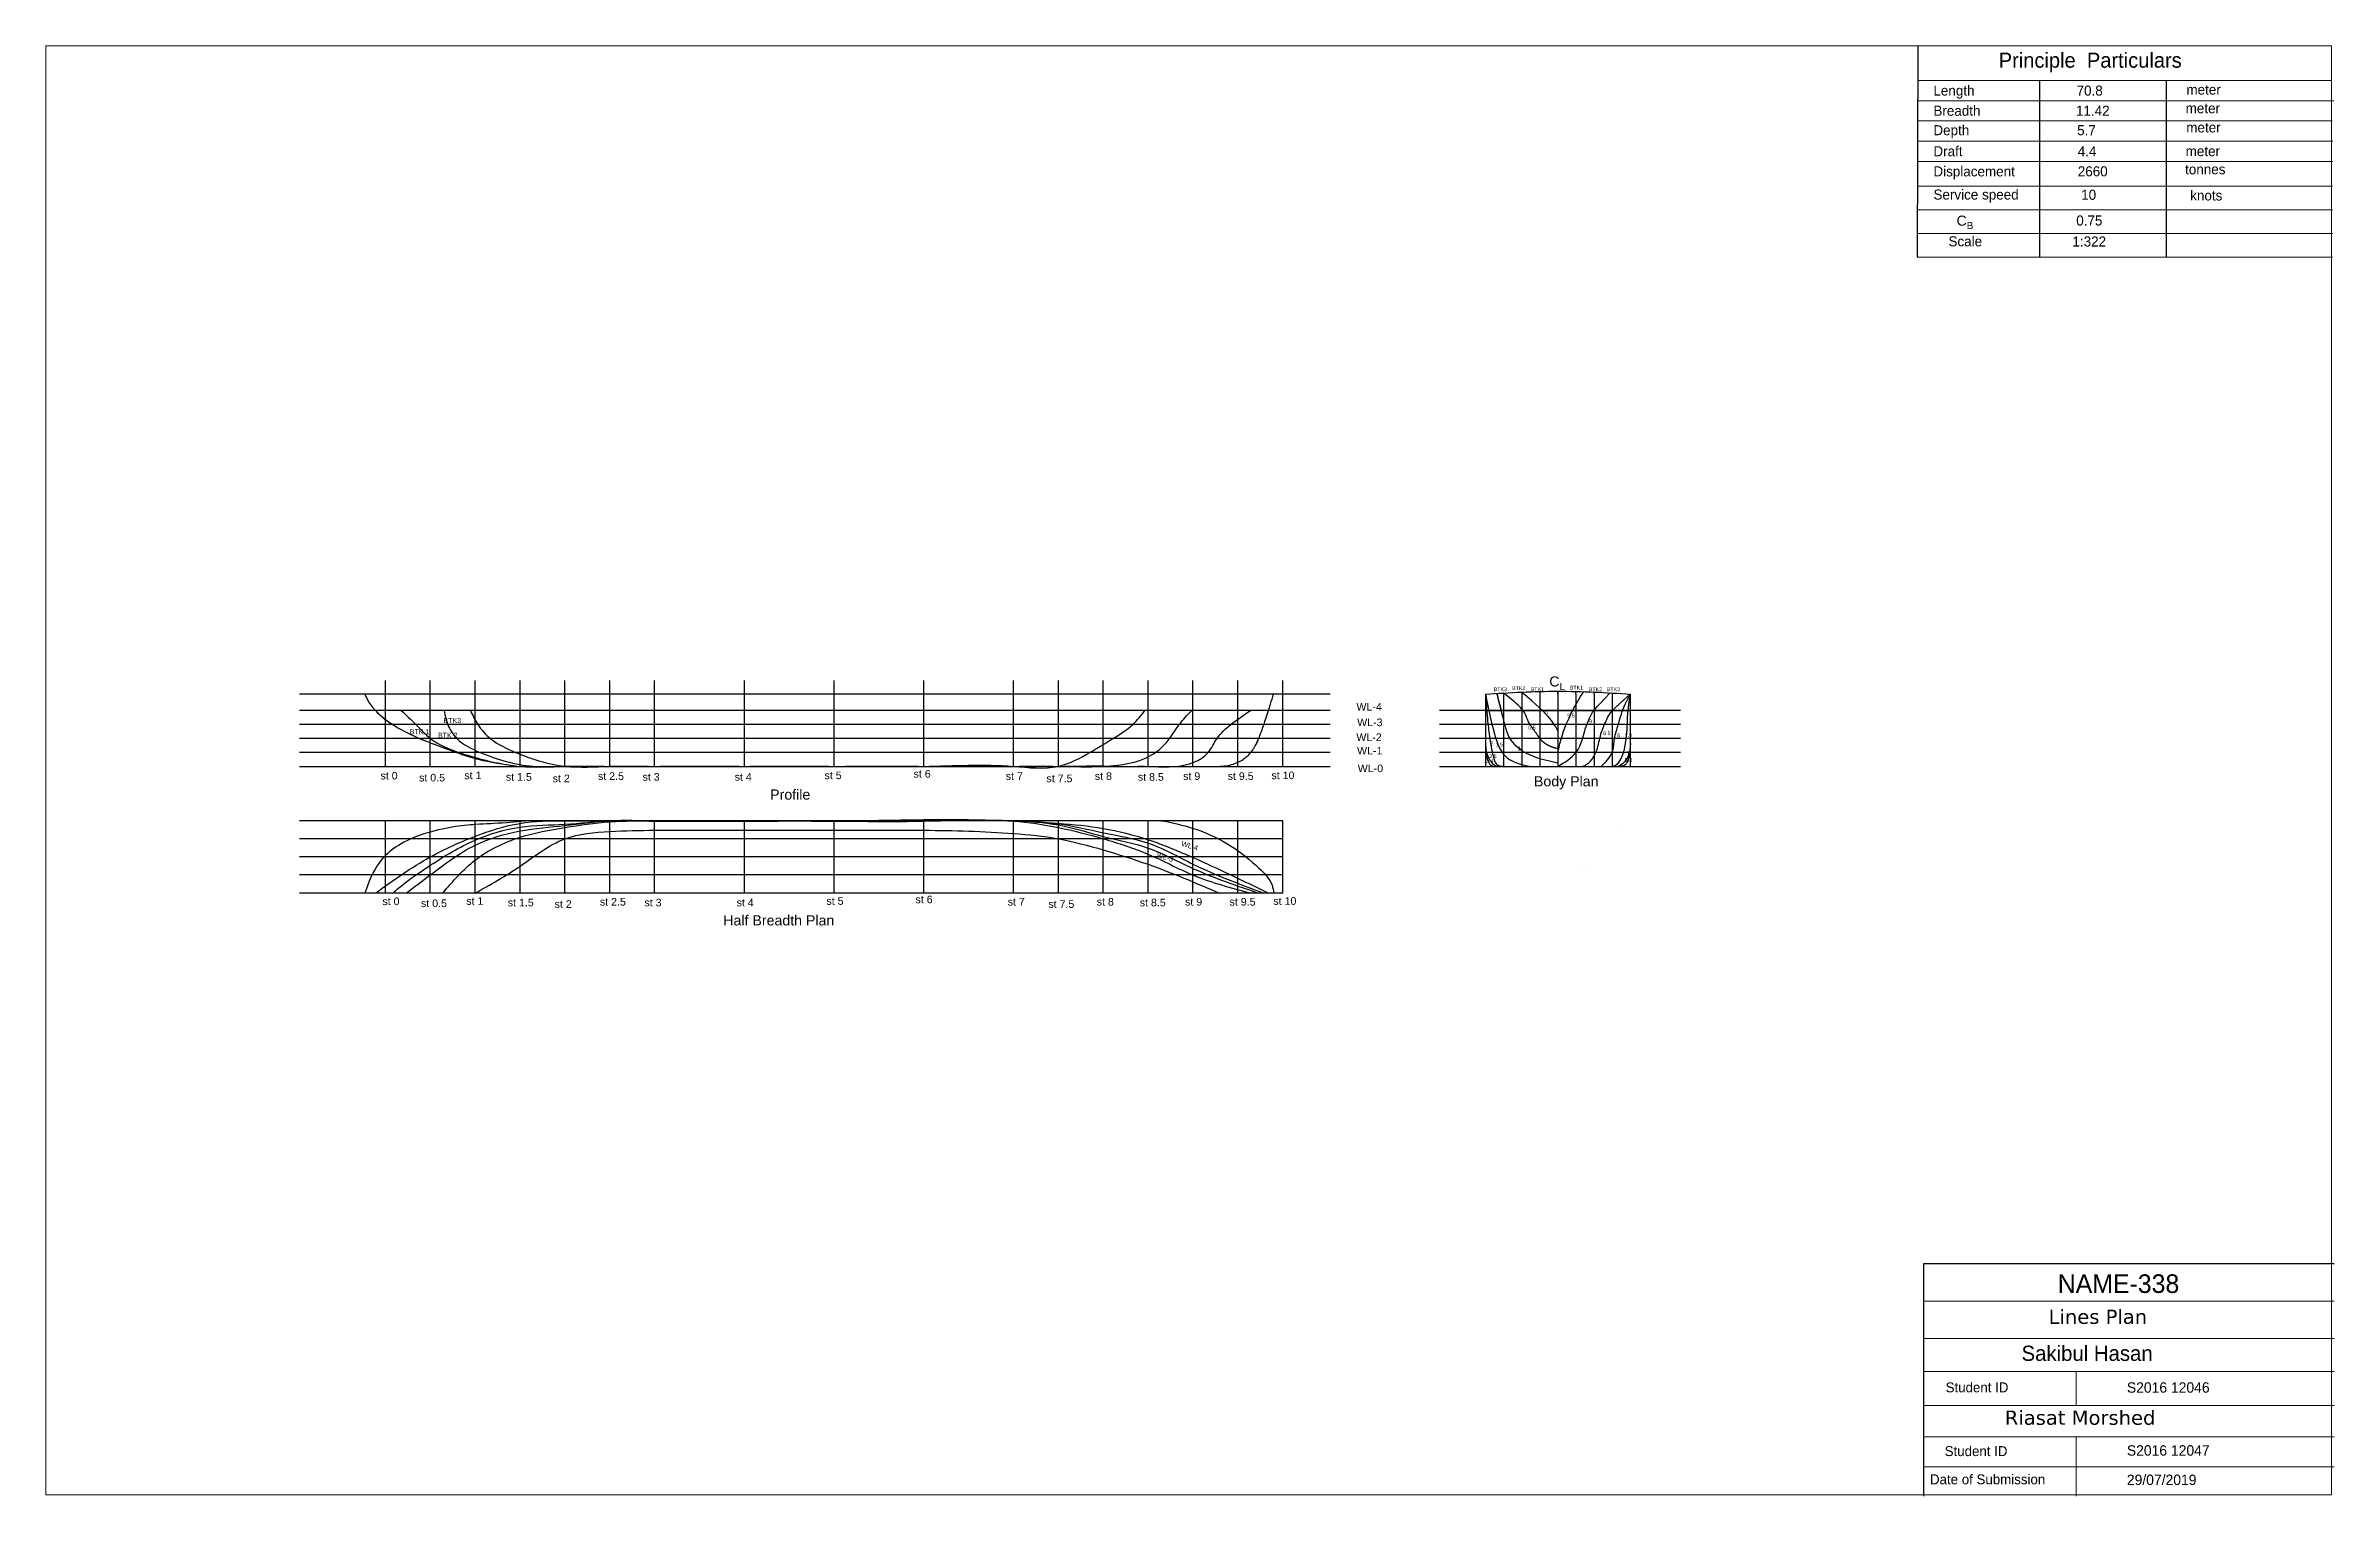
# Paper-space layout 'Layout1' of a CAD drawing. Header units: millimetres. Extents: x 2 to 404, y 1 to 256.
# The model-space entities are those that its viewports show. They can reach past a viewport. Long polylines and large blocks are cut down to what shows.
import ezdxf

# ---------------------------------------------------------------- set-up
doc = ezdxf.new("R2010")
doc.units = ezdxf.units.MM
doc.header["$MEASUREMENT"] = 0
doc.linetypes.add('CENTER', pattern=[50.8, 31.75, -6.35, 6.35, -6.35])
for name, color, linetype in [('Buttoks-loadline', 10, 'Continuous'), ('Layer1', 7, 'Continuous'), ('Sheet', 7, 'Continuous'), ('WL', 50, 'Continuous'), ('WL-4 HB', 1, 'Continuous')]:
    doc.layers.add(name, color=color, linetype=linetype)
doc.layers.add('hatch', color=8, linetype='Continuous', lineweight=9)
doc.layers.add('Text', color=5, linetype='Continuous', lineweight=13)
doc.styles.add('Annotative', font='arial.ttf')
doc.styles.add('MtXpl_Verdana', font='verdana.ttf')
doc.styles.get("Standard").update_dxf_attribs({"font": 'arial.ttf'})
doc.styles.add('T.Box-1', font='GOTHIC.TTF')

msp = doc.modelspace()

# ---------------------------------------------------------------- linework, layer by layer
for p, q in [((99314, 19640), (99314, 19868)), ((81338, 19640), (16, 19640)), ((100742, 19640), (100747, 19848)), ((102169, 19640), (102176, 19797)), ((63440, 9041), (63440, 9041)), ((104415, 9041), (104415, 9041)), ((63440, 8704), (63440, 8704)), ((101320, 5945), (101320, 5945))]:
    msp.add_line(p, q)
at = {"color": 0}
for p, q in [((93604, 19640), (93604, 13940)), ((99314, 19640), (99314, 13940)), ((105024, 19640), (105024, 13940)), ((16, 13940), (32301, 13940)), ((16, 13940), (81338, 13940)), ((89964, 13940), (108991, 13940)), ((93604, 13940), (105024, 13940))]:
    msp.add_line(p, q, dxfattribs=at)
at = {"color": 3}
for p, q in [((13880, 8425), (13880, 8425)), ((66720, 8222), (66720, 8222)), ((101604, 6230), (101604, 6230))]:
    msp.add_line(p, q, dxfattribs=at)
for points in [[(93604, 19640), (99314, 19868), (105024, 19640)], [(102718, 13940), (103597, 15040), (103787, 16140), (104078, 17240), (104415, 18340), (105024, 19640)]]:
    msp.add_spline(points, degree=3)
for points, knots in [([(5162, 19640), (5524, 18684), (7478, 16843), (11398, 15414), (13204, 14720), (14938, 14268), (17314, 13940), (35713, 13940), (54111, 13940), (72510, 13940), (72728, 13939), (72948, 13956), (73342, 14021), (73516, 14063), (73772, 14145), (73856, 14176), (73981, 14227), (74022, 14245), (74104, 14283), (74144, 14302), (74224, 14344), (74264, 14365), (74360, 14420), (74416, 14454), (74530, 14529), (74588, 14570), (74672, 14635), (74699, 14658), (74754, 14704), (74781, 14727), (74845, 14786), (74881, 14822), (75034, 14979), (75141, 15111), (75288, 15322), (75334, 15394), (75398, 15501), (75417, 15534), (75494, 15670), (75547, 15775), (75622, 15936), (75647, 15990), (75734, 16192), (75793, 16342), (75877, 16570), (75905, 16646), (75945, 16761), (75959, 16799), (75986, 16876), (75999, 16914), (76137, 17312), (76258, 17673), (76436, 18216), (76494, 18397), (76581, 18669), (76609, 18759), (76721, 19113), (76803, 19376), (76884, 19640)], [5208.3445939, 5208.3445939, 5208.3445939, 5208.3445939, 8044.0605719, 11899.9043438, 15317.2964531, 18668.4485098, 18668.4485098, 18668.4485098, 18669.4485098, 18669.4485098, 18669.4485098, 19216.196281, 19216.196281, 19656.278089, 19656.278089, 19876.318993, 19876.318993, 19986.339445, 19986.339445, 20096.359897, 20096.359897, 20206.380349, 20206.380349, 20365.1639064, 20365.1639064, 20535.6647513, 20535.6647513, 20620.9151737, 20620.9151737, 20706.1655961, 20706.1655961, 20827.7380572, 20827.7380572, 21222.8553685, 21222.8553685, 21420.4140242, 21420.4140242, 21508.0389896, 21508.0389896, 21778.0998813, 21778.0998813, 21913.1303272, 21913.1303272, 22277.8033959, 22277.8033959, 22460.1399303, 22460.1399303, 22551.3081975, 22551.3081975, 22642.4764647, 22642.4764647, 23501.2808183, 23501.2808183, 23930.6829952, 23930.6829952, 24145.3840836, 24145.3840836, 24767.3120224, 24767.3120224, 24767.3120224, 24767.3120224]), ([(6007, 18340), (6378, 17946), (8026, 16643), (11399, 15413), (13204, 14719), (14939, 14267), (17315, 13940), (35714, 13940), (54112, 13940), (72511, 13940), (72729, 13939), (72949, 13956), (73343, 14021), (73517, 14062), (73772, 14144), (73857, 14175), (73981, 14226), (74023, 14244), (74104, 14282), (74145, 14302), (74225, 14343), (74265, 14364), (74361, 14419), (74417, 14453), (74531, 14528), (74588, 14569), (74672, 14635), (74700, 14657), (74754, 14703), (74781, 14727), (74845, 14785), (74882, 14821), (75035, 14978), (75142, 15111), (75288, 15321), (75335, 15393), (75399, 15500), (75418, 15533), (75494, 15669), (75548, 15774), (75623, 15935), (75647, 15989), (75735, 16191), (75794, 16342), (75878, 16569), (75906, 16646), (75946, 16760), (75960, 16798), (75986, 16875), (76000, 16913), (76138, 17312), (76259, 17672), (76411, 18136), (76444, 18238), (76476, 18340)], [6620.1615279, 6620.1615279, 6620.1615279, 6620.1615279, 8044.0605719, 11899.9043438, 15317.2964531, 18668.4485098, 18668.4485098, 18668.4485098, 18669.4485098, 18669.4485098, 18669.4485098, 19216.196281, 19216.196281, 19656.278089, 19656.278089, 19876.318993, 19876.318993, 19986.339445, 19986.339445, 20096.359897, 20096.359897, 20206.380349, 20206.380349, 20365.1639064, 20365.1639064, 20535.6647513, 20535.6647513, 20620.9151737, 20620.9151737, 20706.1655961, 20706.1655961, 20827.7380572, 20827.7380572, 21222.8553685, 21222.8553685, 21420.4140242, 21420.4140242, 21508.0389896, 21508.0389896, 21778.0998813, 21778.0998813, 21913.1303272, 21913.1303272, 22277.8033959, 22277.8033959, 22460.1399303, 22460.1399303, 22551.3081975, 22551.3081975, 22642.4764647, 22642.4764647, 23501.2808183, 23501.2808183, 23743.4841258, 23743.4841258, 23743.4841258, 23743.4841258])]:
    msp.add_open_spline(points, degree=3, knots=knots)
at = {"color": 0}
for points in [[(8043, 18340), (9200, 17240), (10340, 16140), (12596, 15040), (16386, 14074), (17420, 13940), (20960, 13940), (24500, 13940), (28040, 13940), (35120, 13940), (42200, 13940), (49280, 13940), (56360, 13940), (59900, 13940), (63440, 13967), (64773, 13938), (65909, 13938), (66980, 13940), (69193, 13940), (71721, 15040), (72422, 16140), (73511, 17240), (75057, 18340)], [(11435, 18340), (11716, 17240), (12430, 16140), (14272, 15040), (18425, 13951), (20960, 13951), (24416, 13938), (28040, 13940), (35120, 13940), (42200, 13940), (49280, 13940), (56360, 13940), (59900, 13940), (63440, 13940), (67559, 15040), (68672, 16140), (69442, 17240), (70420, 18340)], [(13508, 18340), (14090, 17240), (15073, 16140), (17065, 15040), (20960, 13951), (24500, 13941), (28040, 13940), (35120, 13940), (42200, 13940), (49280, 13940), (56360, 13940), (59900, 13940), (62387, 15040), (64224, 16140), (65778, 17240), (66720, 18340)], [(99314, 15040), (99586, 16140), (100480, 18340), (101330, 19831)], [(8436, 3940), (10340, 5367), (13880, 7719), (17420, 8840), (20960, 9275), (24500, 9650), (28040, 9650), (28429, 9644), (31204, 9637), (35120, 9650), (42200, 9650), (56360, 9650), (59900, 9315), (63440, 8413), (66980, 7492), (70520, 5886), (75712, 3940)], [(11327, 3940), (13880, 6544), (17420, 8340), (20960, 9115), (24500, 9571), (28040, 9619), (35120, 9619), (42200, 9619), (49280, 9619), (56360, 9619), (59900, 9115), (63440, 8222), (66980, 7007), (70520, 5367), (75080, 3940)], [(13880, 3940), (17420, 6063), (20960, 8222), (24500, 8804), (28040, 8900), (35120, 8900), (42200, 8900), (49280, 8900), (56360, 8643), (59900, 8223), (63440, 7344), (66980, 6209), (72603, 3940)]]:
    msp.add_spline(points, degree=3, dxfattribs=at)
for points, degree, knots in [([(99314, 14188), (98412, 14381), (96970, 14690), (95486, 15953), (95130, 17232), (94944, 17964), (94500, 19693), (94500, 19693), (94830, 18340)], 3, [0, 0, 0, 0, 2740.5022176, 4384.8719025, 5492.8217479, 6647.4961931, 6659.027689, 6661.3292475, 6661.3292475, 6661.3292475, 6661.3292475]), ([(99314, 15323), (98438, 15522), (97887, 16140), (97244, 17061), (96951, 17528), (96341, 18812), (95027, 19724)], 2, [0, 0, 0, 2831.7468228, 3650.0031989, 3769.219313, 3951.4057295, 4108.839808, 4108.839808, 4108.839808]), ([(100742, 13928), (100919, 13921), (101628, 13897), (102424, 14974), (102612, 16384), (103073, 17414), (103254, 17870), (103597, 18340), (105024, 19640)], 3, [0, 0, 0, 0, 517.7268677, 2073.6590443, 3397.781731, 4830.6137591, 5583.909445, 5760.6092768, 5760.6092768, 5760.6092768, 5760.6092768]), ([(103597, 13940), (104379, 14072), (104762, 16223), (104812, 17688), (104827, 18340), (105024, 19640)], 3, [379.2220026, 379.2220026, 379.2220026, 379.2220026, 2899.416161, 5015.3128631, 6436.2410014, 6436.2410014, 6436.2410014, 6436.2410014])]:
    msp.add_open_spline(points, degree=degree, knots=knots, dxfattribs=at)
msp.add_open_spline([(99314, 16762), (99027, 17240), (98844, 17813), (96452, 19797)], degree=3, dxfattribs=at)
at = {"color": 7, "true_color": 0xffffff}
msp.add_open_spline([(99314, 13940), (99853, 14260), (101108, 15004), (101399, 16934), (101927, 17995), (102120, 18340), (103438, 19733)], degree=3, knots=[0, 0, 0, 0, 1802.1928317, 4193.0754948, 5379.9251742, 5741.7311531, 5741.7311531, 5741.7311531, 5741.7311531], dxfattribs=at)
at = {"color": 0, "lineweight": -2}
for points, knots in [([(18804, 9650), (17923, 9650), (15882, 9420), (13880, 9387), (10340, 9003), (6800, 7368), (5667, 5367), (5162, 3940)], [0, 0, 0, 0, 2748.6969189, 6456.9241694, 11429.398119, 15199.713295, 16844.8821779, 16844.8821779, 16844.8821779, 16844.8821779]), ([(68003, 9650), (68664, 9554), (72147, 8776), (74764, 6891), (76719, 4965), (76862, 4148), (76884, 3940)], [5053.9638624, 5053.9638624, 5053.9638624, 5053.9638624, 7625.5241853, 13138.0119447, 14804.5297187, 15383.6864555, 15383.6864555, 15383.6864555, 15383.6864555])]:
    msp.add_open_spline(points, degree=3, knots=knots, dxfattribs=at)
at = {"color": 7, "true_color": 0xffffff}
for points in [[(6007, 3940), (10340, 6795), (13880, 8425), (17420, 9440), (20960, 9650), (24500, 9650), (28040, 9650), (35120, 9650), (42200, 9650), (49280, 9650), (56360, 9650), (59900, 9452), (63440, 9041), (66980, 8154), (70520, 6745), (76476, 3940)], [(7363, 3940), (8345, 4738), (10340, 6135), (13880, 8122), (17420, 9140), (20960, 9375), (24500, 9650), (28040, 9650), (35120, 9650), (42200, 9650), (49280, 9650), (56360, 9650), (59900, 9411), (63440, 8704), (66980, 7884), (70520, 6230), (76112, 3940)]]:
    msp.add_spline(points, degree=3, dxfattribs=at)
at = {"layer": 'Buttoks-loadline', "color": 0}
for p, q in [((99314, 19868), (99314, 13940)), ((93604, 18340), (105024, 18340)), ((95027, 19724), (95032, 13940)), ((96459, 19791), (96459, 13940)), ((97881, 19848), (97887, 13940)), ((100742, 19640), (100742, 13940)), ((102169, 19640), (102169, 13940)), ((103601, 19724), (103597, 13940))]:
    msp.add_line(p, q, dxfattribs=at)
at = {"layer": 'WL', "color": 0}
for p, q in [((6800, 13940), (6800, 20713)), ((10340, 13940), (10340, 20713)), ((13880, 13940), (13880, 20713)), ((17420, 13940), (17420, 20713)), ((20960, 13940), (20960, 20713)), ((24500, 13940), (24500, 20713)), ((28040, 13940), (28040, 20713)), ((35120, 13940), (35120, 20713)), ((42200, 13940), (42200, 20713)), ((49280, 13940), (49280, 20713)), ((56360, 13940), (56360, 20713)), ((56360, 13940), (56360, 20713)), ((59900, 13940), (59900, 20713)), ((63440, 13940), (63440, 20713)), ((66980, 13940), (66980, 20713)), ((70520, 13940), (70520, 20713)), ((74060, 13940), (74060, 20713)), ((77600, 13940), (77600, 20713)), ((81338, 18340), (16, 18340)), ((108991, 18340), (89964, 18340)), ((81338, 17240), (16, 17240)), ((108991, 17240), (89964, 17240)), ((81338, 16140), (16, 16140)), ((81338, 15040), (16, 15040)), ((108991, 16140), (89964, 16140)), ((108991, 15040), (89964, 15040)), ((77600, 9650), (16, 9650)), ((6800, 3940), (6800, 9650)), ((10340, 3940), (10340, 9650)), ((13880, 3940), (13880, 9650)), ((17420, 3940), (17420, 9650)), ((20960, 3940), (20960, 9650)), ((24500, 3940), (24500, 9650)), ((28040, 3940), (28040, 9650)), ((35120, 3940), (35120, 9650)), ((42200, 3940), (42200, 9650)), ((49280, 3940), (49280, 9650)), ((56360, 3940), (56360, 9650)), ((56360, 3940), (56360, 9650)), ((59900, 3940), (59900, 9650)), ((63440, 3940), (63440, 9650)), ((66980, 3940), (66980, 9650)), ((70520, 3940), (70520, 9650)), ((74060, 3940), (74060, 9650)), ((77600, 3940), (77600, 9650)), ((77600, 8222), (16, 8222)), ((77600, 6795), (16, 6795)), ((77600, 5367), (16, 5367)), ((77600, 3940), (16, 3940))]:
    msp.add_line(p, q, dxfattribs=at)
for points, knots in [([(93604, 18340), (93603, 17975), (93602, 17244), (93614, 16076), (93564, 15006), (93885, 14055), (94194, 13940), (94414, 13941)], [0, 0, 0, 0, 1100, 2200, 3448.2108651, 4539.3273563, 4782.5985924, 4782.5985924, 4782.5985924, 4782.5985924]), ([(93604, 18340), (93604, 17974), (93603, 17240), (93610, 16128), (93579, 14938), (94105, 14149), (94450, 13940), (94558, 13949), (94703, 13943), (94855, 13940)], [0, 0, 0, 0, 1100, 2200, 3336.7087726, 4669.4795874, 4896.0719896, 5083.9597248, 5184.5301924, 5184.5301924, 5184.5301924, 5184.5301924]), ([(93604, 19640), (93917, 17973), (94121, 17239), (94392, 16123), (95035, 14471), (96231, 14079), (97140, 13940)], [0, 0, 0, 0, 1140.1754251, 2280.3508502, 3488.6554476, 6169.4508929, 6169.4508929, 6169.4508929, 6169.4508929]), ([(93604, 19640), (93716, 17976), (93791, 17240), (93964, 15895), (94155, 14962), (94155, 14962), (94328, 14254), (94466, 14029), (94777, 13959), (94932, 13946), (95031, 13940)], [0, 0, 0, 0, 1142.8473214, 2260.8813101, 3011.7045801, 3378.9152989, 3400.8664004, 4587.2198962, 4878.0002036, 4987.2519725, 4987.2519725, 4987.2519725, 4987.2519725]), ([(105024, 18340), (105025, 17974), (105026, 17240), (105018, 16128), (105049, 14938), (104557, 14200), (104227, 13995), (104018, 13940)], [0, 0, 0, 0, 1100, 2200, 3336.7087726, 4669.4795874, 5174.2418528, 5174.2418528, 5174.2418528, 5174.2418528]), ([(105024, 18340), (105025, 17975), (105027, 17244), (105014, 16076), (105065, 15006), (104743, 14055), (104435, 13940), (104215, 13941)], [0, 0, 0, 0, 1100, 2200, 3448.2108651, 4539.3273563, 4782.5985924, 4782.5985924, 4782.5985924, 4782.5985924])]:
    msp.add_open_spline(points, degree=3, knots=knots, dxfattribs=at)

# ---------------------------------------------------------------- texts
at = {"layer": 'Buttoks-loadline', "color": 0, "attachment_point": 1}
for s, width, heights, insert, char_height in [('BTK3', 800, [0], (94243, 20171), 300), ('BTK2', 800, [0], (95710, 20258), 300), ('BTK1', 800, [0], (97172, 20171), 300), ('\\A1;C{\\H0.7x;\\S^ L;}', 1391.88, [0], (98638, 21037), 800), ('BTK1', 800, [301], (100254, 20298), 300), ('BTK2', 800, [0], (101757, 20171), 300), ('BTK3', 800, [0], (103171, 20171), 300), ('Body Plan', 11303.74, [0], (97424, 13159), 800), ('Profile', 1391.88, [0], (37156, 12114), 800), ('Half Breadth Plan', 18887.31, [828], (33459, 2188), 800)]:
    msp.add_mtext_dynamic_manual_height_columns(s, width=width, gutter_width=1, heights=heights, dxfattribs=dict(at, insert=insert, char_height=char_height))
at = {"layer": 'WL', "color": 0, "char_height": 600, "width": 4945.18, "attachment_point": 1, "style": 'Annotative'}
for s, insert in [(' WL-4', (83186, 18939)), ('WL-2', (83410, 16538)), (' WL-3', (83242, 17711)), ('WL-1', (83466, 15477)), ('st 0', (6410, 13506)), ('st 0.5', (9452, 13348)), ('st 1', (13027, 13529)), ('st 1.5', (16299, 13408)), ('st 2', (19995, 13287)), ('st 2.5', (23570, 13469)), ('st 3', (27084, 13408)), ('st 4', (34356, 13408)), ('st 5', (41445, 13529)), ('st 6', (48474, 13650)), ('st 7', (55745, 13469)), ('st 7.5', (58957, 13287)), ('st 8', (62774, 13469)), ('st 8.5', (66167, 13408)), ('st 9', (69742, 13469)), ('st 9.5', (73257, 13469)), ('st 10', (76710, 13529)), ('WL-0', (83522, 14081)), ('st 1', (13177, 3615)), ('st 5', (41596, 3615)), ('st 6', (48624, 3737)), ('st 10', (76861, 3615)), ('st 0', (6561, 3592)), ('st 0.5', (9602, 3434)), ('st 1.5', (16449, 3494)), ('st 2', (20145, 3373)), ('st 2.5', (23720, 3555)), ('st 3', (27235, 3494)), ('st 4', (34506, 3494)), ('st 7', (55896, 3555)), ('st 7.5', (59107, 3373)), ('st 8', (62924, 3555)), ('st 8.5', (66318, 3494)), ('st 9', (69893, 3555)), ('st 9.5', (73407, 3555))]:
    msp.add_mtext(s, dxfattribs=dict(at, insert=insert))
at = {"layer": 'WL', "color": 0, "attachment_point": 1}
for s, width, insert, char_height in [('0', 306.88, (98305, 18340), 300), ('9.5', 306.88, (100059, 18095), 300), ('0.5', 306.88, (96980, 17146), 300), ('9', 306.88, (101764, 17637), 300), ('8.5', 306.88, (102891, 16700), 300), ('8', 306.88, (103991, 16532), 300), ('7.5', 306.88, (104584, 16575), 300), ('3-4', 306.88, (93626, 14536), 300), ('2.5', 306.88, (93897, 14885), 300), ('2', 306.88, (93973, 15902), 300), ('1.5', 306.88, (94402, 15809), 300), ('1', 306.88, (96145, 15513), 300), ('5-6', 306.88, (104583, 14595), 300), ('7', 306.88, (104761, 15163), 300), ('St 0', 6004.84, (2864, 12682), 0.2), ('St 0', 6004.84, (3015, 2768), 0.2)]:
    msp.add_mtext_dynamic_manual_height_columns(s, width=width, gutter_width=1, heights=[0], dxfattribs=dict(at, insert=insert, char_height=char_height))
at = {"layer": 'WL', "color": 0, "char_height": 400, "width": 4945.18, "attachment_point": 1, "rotation": 343.14616, "style": 'Annotative'}
for s, insert in [('WL-4', (69685, 8059)), ('WL-3', (67735, 7165))]:
    msp.add_mtext(s, dxfattribs=dict(at, insert=insert))
at = {"layer": 'WL-4 HB', "color": 0, "char_height": 400, "attachment_point": 1}
for s, insert in [('BTK 1', (8708, 16875)), ('BTK 2', (10940, 16590)), ('BTK3', (11374, 17754))]:
    msp.add_mtext_dynamic_manual_height_columns(s, width=28972.45, gutter_width=1, heights=[0], dxfattribs=dict(at, insert=insert))

psp = doc.layouts.get("Layout1")

# ---------------------------------------------------------------- linework, layer by layer
for p, q in [((352.69, 250.21), (352.69, 219.19)), ((374.95, 250.21), (374.95, 219.19)), ((352.69, 227.51), (352.69, 227.51))]:
    psp.add_line(p, q)
at = {"layer": 'hatch', "color": 0, "linetype": 'ByBlock'}
for p, q in [((404.03, 250.21), (331.33, 250.21)), ((404.42, 246.67), (331.33, 246.67)), ((404.13, 243.13), (331.33, 243.13)), ((404.26, 239.55), (331.33, 239.55)), ((404.2, 236.01), (331.33, 236.01)), ((404.2, 231.68), (331.33, 231.68)), ((404.2, 227.51), (331.21, 227.51)), ((404.2, 223.35), (331.21, 223.35)), ((404.2, 219.19), (331.21, 219.19)), ((404.49, 35.7), (332.32, 35.7)), ((404.49, 29.15), (332.33, 29.15)), ((404.49, 23.33), (332.33, 23.33)), ((359.11, 23.33), (359.11, 17.4)), ((404.49, 17.4), (332.33, 17.4)), ((404.49, 11.89), (332.33, 11.89)), ((359.11, 11.89), (359.11, 1.44)), ((404.49, 6.62), (332.33, 6.62))]:
    psp.add_line(p, q, dxfattribs=at)
at = {"layer": 'Sheet', "color": 0, "linetype": 'ByBlock', "ltscale": 0.5}
for points in [[(331.32, 256.33), (331.21, 219.19)], [(332.31, 42.25), (332.33, 1.44)], [(404.49, 42.25), (332.31, 42.25)], [(399.49, 42.25), (332.33, 42.25)]]:
    psp.add_lwpolyline(points, dxfattribs=at)

# ---------------------------------------------------------------- texts
at = {"linetype": 'CENTER', "ltscale": 20, "insert": (338.13, 226.48), "char_height": 1.767, "attachment_point": 1}
psp.add_mtext_dynamic_manual_height_columns('\\A1;C{\\H0.7x;\\S^ B;}', width=5.9232, gutter_width=1, heights=[0], dxfattribs=at)
at = {"layer": 'Layer1', "color": 0, "lineweight": -2, "ltscale": 100, "attachment_point": 1, "style": 'MtXpl_Verdana'}
for s, width, insert, char_height in [('  {\\H1.25x;Lines Plan}', 65.5842, (352.55, 34.23), 2), ('        Riasat Morshed', 51.635, (337.87, 16.49), 2.5)]:
    psp.add_mtext_dynamic_manual_height_columns(s, width=width, gutter_width=12.5, heights=[0], dxfattribs=dict(at, insert=insert, char_height=char_height))
at = {"layer": 'Text', "color": 0, "linetype": 'ByBlock', "style": 'T.Box-1'}
for s, height, p in [('Principle  Particulars', 2.6387, (345.53, 252.47)), ('Length', 1.767, (334.05, 247.57)), ('70.8', 1.767, (359.21, 247.57)), ('meter', 1.767, (378.51, 247.74)), ('Breadth', 1.767, (334.05, 244.03)), ('11.42', 1.767, (359.1, 244.03)), ('meter', 1.767, (378.38, 244.47)), ('Depth', 1.767, (334.05, 240.61)), ('5.7', 1.767, (359.31, 240.61)), ('meter', 1.767, (378.49, 241.1)), ('Draft', 1.767, (334.05, 236.91)), ('4.4', 1.767, (359.42, 236.91)), ('meter', 1.767, (378.38, 236.93)), ('Displacement', 1.767, (334.05, 233.37)), ('2660', 1.767, (359.42, 233.38)), ('tonnes', 1.767, (378.28, 233.74)), ('Service speed', 1.767, (334.06, 229.3)), ('10', 1.767, (360.02, 229.26)), ('knots', 1.767, (379.18, 229.14)), ('0.75', 1.767, (359.15, 224.74)), ('Scale', 1.767, (336.7, 221.08)), ('1:322', 1.767, (358.48, 221.05)), ('NAME-338', 3.266, (355.9, 37.16)), ('Sakibul Hasan', 2.6718, (349.54, 25.22)), ('Student ID ', 1.7463, (336.2, 19.69)), ('S2016 12046', 1.8275, (368.05, 19.63)), ('Student ID ', 1.7463, (336.03, 8.49)), ('S2016 12047', 1.8275, (368.05, 8.57)), ('Date of Submission ', 1.7463, (333.45, 3.53)), ('29/07/2019', 1.828, (368.05, 3.41))]:
    psp.add_text(s, height=height, dxfattribs=at).set_placement(p)

# ---------------------------------------------------------------- viewports
at = {"layer": '0'}
psp.add_viewport(center=(203.15, 129.01), size=(401.68, 254.6398), view_center_point=(70171.21, 13629.73), view_height=114333.2644, dxfattribs=at)

doc.saveas('drawing.dxf')
